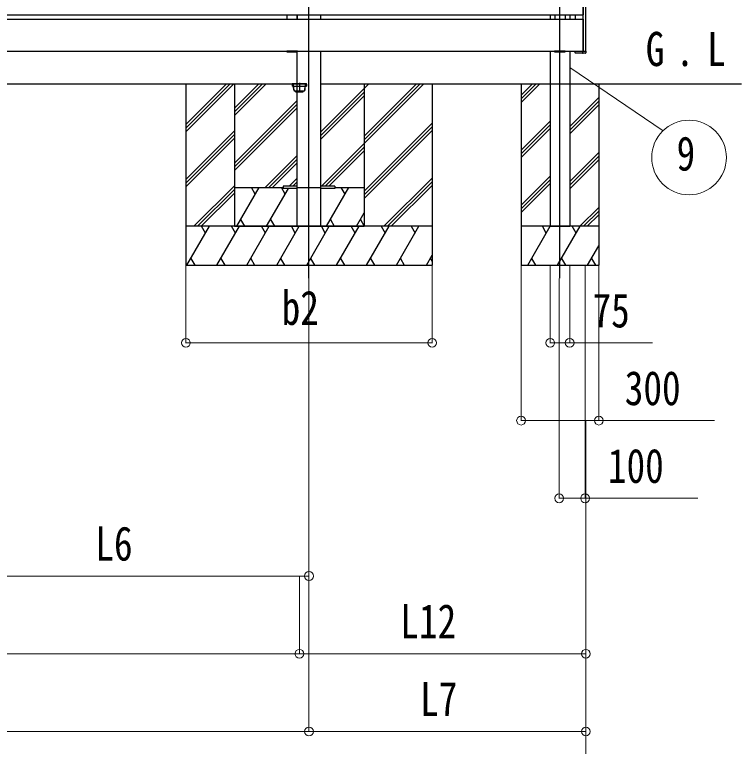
# Model space of a CAD drawing. Units: millimetres, scale not verified. Extents: x -16820 to 16820, y -11880 to 11880.
# Drawn here: x -2551 to 252, y -8875 to -6051 of the extents above; entities that cross this region are included whole.
import ezdxf
from ezdxf.enums import TextEntityAlignment as Align

# ---------------------------------------------------------------- set-up
doc = ezdxf.new("R2010")
doc.units = ezdxf.units.MM
doc.header["$LTSCALE"] = 60
for name, color, linetype in [('0-2_USER1', 3, 'Continuous'), ('0-3_YKK_12', 2, 'Continuous'), ('0-5_YKK_A1', 4, 'Continuous')]:
    doc.layers.add(name, color=color, linetype=linetype)
doc.layers.add('0-6_YKK_D', color=6, linetype='Continuous', lineweight=18)
doc.styles.add('ＭＳ ゴシック', font='')
doc.styles.get('ＭＳ ゴシック').set_extended_font_data('MS Gothic')

msp = doc.modelspace()

# ---------------------------------------------------------------- linework, layer by layer
at = {"layer": '0-3_YKK_12'}
for p, q in [((-1415.65, -7067.6), (-1415.65, -3510.46)), ((-447.65, -7067.6), (-447.64, -3820.1)), ((-1452.65, -6313.6), (-1452.65, -6351.6))]:
    msp.add_line(p, q, dxfattribs=at)
at = {"layer": '0-5_YKK_A1'}
for p, q in [((-357.65, -6191.6), (-357.65, -3827.6)), ((-347.65, -6191.6), (-347.65, -3827.6)), ((-358.15, -5927.6), (-358.15, -6051.6)), ((-5347.15, -6051.6), (-358.15, -6051.6)), ((-5347.15, -6067.6), (-358.15, -6067.6)), ((-1500.85, -6051.6), (-1500.85, -6067.6)), ((-1460.85, -6067.6), (-1460.85, -6051.6)), ((-1460.85, -6051.6), (-1460.85, -6067.6)), ((-1370.45, -6067.6), (-1370.45, -6051.6)), ((-485.15, -6051.6), (-485.15, -6067.6)), ((-467.65, -6051.6), (-467.65, -6067.6)), ((-427.65, -6051.6), (-427.65, -6067.6)), ((-410.15, -6051.6), (-410.15, -6067.6)), ((-387.65, -6067.6), (-387.65, -6051.6)), ((-358.15, -6067.6), (-358.15, -6191.6)), ((-5347.15, -6191.6), (-358.15, -6191.6)), ((-1460.35, -6191.6), (-1501.35, -6191.6)), ((-1460.85, -6867.6), (-1460.85, -6191.6)), ((-1460.35, -6191.6), (-1460.35, -6193.6)), ((-1370.45, -6867.6), (-1370.45, -6191.6)), ((-427.15, -6191.6), (-468.15, -6191.6)), ((-427.15, -6191.6), (-427.15, -6193.6)), ((-360.55, -6199.1), (-388.55, -6199.1)), ((-387.65, -6191.6), (-347.65, -6191.6)), ((-360.95, -6191.6), (-359.95, -6191.6)), ((-360.55, -6199.1), (-358.55, -6199.1)), ((-348.65, -6199.1), (-358.55, -6199.1)), ((-348.65, -6191.6), (-347.65, -6191.6)), ((-347.65, -6191.6), (-347.65, -6198.1)), ((-4244.45, -6317.6), (-1460.85, -6317.6)), ((-1890.65, -6317.6), (-1890.65, -7017.6)), ((-1890.65, -6502.93), (-1705.31, -6317.6)), ((-1890.65, -6488.79), (-1719.46, -6317.6)), ((-1890.65, -6474.65), (-1733.6, -6317.6)), ((-1702.65, -6317.6), (-1702.65, -6867.6)), ((-1702.65, -6439.72), (-1580.53, -6317.6)), ((-1702.65, -6425.58), (-1594.67, -6317.6)), ((-1702.65, -6411.43), (-1608.82, -6317.6)), ((-1480.65, -6316.6), (-1424.65, -6316.6)), ((-1476.51, -6318.6), (-1480.15, -6318.6)), ((-1480.15, -6318.6), (-1480.15, -6326.6)), ((-1475.81, -6326.6), (-1480.14, -6326.6)), ((-1475.53, -6318.35), (-1476.54, -6318.35)), ((-1474.54, -6341.13), (-1476.52, -6318.52)), ((-1428.78, -6318.6), (-1476.51, -6318.6)), ((-1475.81, -6326.6), (-1429.48, -6326.6)), ((-1474.78, -6326.85), (-1475.79, -6326.85)), ((-1473.54, -6341.04), (-1475.52, -6318.43)), ((-1431.75, -6341.04), (-1429.77, -6318.43)), ((-1430.75, -6341.13), (-1428.77, -6318.52)), ((-1430.51, -6326.85), (-1429.5, -6326.85)), ((-1429.76, -6318.35), (-1428.75, -6318.35)), ((-1429.48, -6326.6), (-1425.15, -6326.6)), ((-1425.15, -6318.6), (-1428.78, -6318.6)), ((-1425.15, -6318.6), (-1425.15, -6326.6)), ((-1424.65, -6317.6), (-1424.65, -6316.6)), ((-1370.45, -6317.6), (252.08, -6317.6)), ((-1370.45, -6319.65), (-1368.4, -6317.6)), ((-1202.65, -6547.57), (-972.68, -6317.6)), ((-1202.65, -6519.28), (-1000.97, -6317.6)), ((-1202.65, -6533.42), (-986.82, -6317.6)), ((-1202.65, -6335.44), (-1184.81, -6317.6)), ((-1202.65, -6321.29), (-1198.96, -6317.6)), ((-1202.65, -6317.6), (-1202.65, -6867.6)), ((-940.65, -6317.6), (-940.65, -7017.6)), ((-597.65, -6317.61), (-597.65, -7017.6)), ((-597.65, -6361.78), (-553.47, -6317.61)), ((-597.65, -6375.93), (-539.32, -6317.61)), ((-597.65, -6390.07), (-525.18, -6317.61)), ((-297.65, -6317.61), (-297.65, -7017.6)), ((-1468.56, -6345.6), (-1436.33, -6345.6)), ((-1436.73, -6346.6), (-1468.56, -6346.6)), ((-1437.65, -6348.6), (-1437.65, -6346.6)), ((-1370.45, -6503.5), (-1202.65, -6335.7)), ((-1370.45, -6517.64), (-1202.65, -6349.84)), ((-1702.65, -6623.56), (-1460.85, -6381.77)), ((-1370.45, -6531.78), (-1202.65, -6363.98)), ((-410.15, -6482.65), (-297.65, -6370.15)), ((-1702.65, -6637.71), (-1460.85, -6395.91)), ((-1702.65, -6651.85), (-1460.85, -6410.05)), ((-410.15, -6496.79), (-297.65, -6384.29)), ((-410.15, -6510.94), (-297.65, -6398.44)), ((-597.65, -6573.92), (-485.15, -6461.42)), ((-1202.65, -6731.41), (-940.65, -6469.42)), ((-1202.65, -6745.56), (-940.65, -6483.56)), ((-597.65, -6588.06), (-485.15, -6475.56)), ((-597.65, -6602.2), (-485.15, -6489.7)), ((-1890.65, -6686.78), (-1702.65, -6498.78)), ((-1890.65, -6700.92), (-1702.65, -6512.92)), ((-1202.65, -6759.7), (-940.65, -6497.7)), ((-1890.65, -6715.07), (-1702.65, -6527.07)), ((-1367.92, -6713.1), (-1202.65, -6547.83)), ((-1353.78, -6713.1), (-1202.65, -6561.97)), ((-1339.64, -6713.1), (-1202.65, -6576.11)), ((-1584.56, -6717.6), (-1460.85, -6593.9)), ((-1570.41, -6717.6), (-1460.85, -6608.04)), ((-410.15, -6694.78), (-297.65, -6582.28)), ((-410.15, -6708.92), (-297.65, -6596.42)), ((-1556.27, -6717.6), (-1460.85, -6622.18)), ((-410.15, -6723.07), (-297.65, -6610.57)), ((-1492.7, -6713.1), (-1460.85, -6681.25)), ((-1126.7, -6867.6), (-940.65, -6681.55)), ((-597.65, -6786.05), (-485.15, -6673.55)), ((-597.65, -6800.19), (-485.15, -6687.69)), ((-1859.34, -6867.6), (-1702.65, -6710.91)), ((-1702.65, -6717.6), (-1515.85, -6717.6)), ((-1694.4, -6867.6), (-1607.8, -6717.6)), ((-1622.8, -6743.59), (-1637.8, -6717.6)), ((-1578.93, -6867.6), (-1494.93, -6722.1)), ((-1507.33, -6743.59), (-1522.33, -6717.6)), ((-1515.85, -6713.1), (-1515.85, -6722.1)), ((-1460.85, -6713.1), (-1515.85, -6713.1)), ((-1460.85, -6722.1), (-1515.85, -6722.1)), ((-1478.56, -6713.1), (-1460.85, -6695.39)), ((-1464.42, -6713.1), (-1460.85, -6709.53)), ((-1460.85, -6717.6), (-1370.45, -6717.6)), ((-1315.85, -6713.1), (-1370.85, -6713.1)), ((-1315.85, -6722.1), (-1370.85, -6722.1)), ((-1347.99, -6867.6), (-1261.39, -6717.6)), ((-1315.85, -6713.1), (-1315.85, -6722.1)), ((-1315.85, -6717.6), (-1202.65, -6717.6)), ((-1276.39, -6743.59), (-1291.39, -6717.6)), ((-1112.56, -6867.6), (-940.65, -6695.69)), ((-1098.42, -6867.6), (-940.65, -6709.83)), ((-597.65, -6814.33), (-485.15, -6701.83)), ((-1845.2, -6867.6), (-1702.65, -6725.06)), ((-1831.05, -6867.6), (-1702.65, -6739.2)), ((-370.84, -6867.6), (-297.65, -6794.41)), ((-1232.52, -6867.6), (-1202.65, -6815.86)), ((-356.7, -6867.6), (-297.65, -6808.56)), ((-342.55, -6867.6), (-297.65, -6822.7)), ((-1679.4, -6841.63), (-1664.4, -6867.6)), ((-1563.93, -6841.62), (-1548.93, -6867.6)), ((-1332.99, -6841.62), (-1317.99, -6867.6)), ((-1217.52, -6841.62), (-1202.52, -6867.6)), ((-940.65, -6867.6), (-1890.65, -6867.6)), ((-1886.37, -7017.6), (-1799.77, -6867.6)), ((-1814.77, -6893.59), (-1829.77, -6867.6)), ((-1770.9, -7017.6), (-1684.3, -6867.6)), ((-1699.3, -6893.59), (-1714.3, -6867.6)), ((-1702.65, -6867.6), (-1202.65, -6867.6)), ((-1655.43, -7017.6), (-1568.83, -6867.6)), ((-1583.83, -6893.59), (-1598.83, -6867.6)), ((-1539.96, -7017.6), (-1453.36, -6867.6)), ((-1468.36, -6893.59), (-1483.36, -6867.6)), ((-1460.85, -6867.6), (-1370.45, -6867.6)), ((-1424.49, -7017.6), (-1337.89, -6867.6)), ((-1352.89, -6893.59), (-1367.89, -6867.6)), ((-1309.02, -7017.6), (-1222.42, -6867.6)), ((-1237.42, -6893.59), (-1252.42, -6867.6)), ((-1193.55, -7017.6), (-1106.95, -6867.6)), ((-1136.95, -6867.6), (-1121.95, -6893.59)), ((-1078.08, -7017.6), (-991.48, -6867.6)), ((-1021.48, -6867.6), (-1006.48, -6893.59)), ((-297.65, -6867.6), (-597.65, -6867.6)), ((-571.96, -7017.6), (-485.36, -6867.6)), ((-500.36, -6893.59), (-515.36, -6867.6)), ((-485.15, -6867.6), (-410.15, -6867.6)), ((-456.49, -7017.6), (-369.89, -6867.6)), ((-384.89, -6893.59), (-399.89, -6867.6)), ((-341.02, -7017.6), (-297.65, -6942.48)), ((-1871.37, -6991.63), (-1856.37, -7017.6)), ((-1755.9, -6991.63), (-1740.9, -7017.6)), ((-1640.43, -6991.62), (-1625.43, -7017.6)), ((-1524.96, -6991.62), (-1509.96, -7017.6)), ((-1409.49, -6991.62), (-1394.49, -7017.6)), ((-1294.02, -6991.62), (-1279.02, -7017.6)), ((-1178.55, -6991.63), (-1163.55, -7017.6)), ((-1063.08, -6991.63), (-1048.08, -7017.6)), ((-962.61, -7017.6), (-940.65, -6979.56)), ((-947.61, -6991.63), (-940.65, -7003.69)), ((-556.96, -6991.62), (-541.96, -7017.6)), ((-441.49, -6991.62), (-426.49, -7017.6)), ((-326.02, -6991.63), (-311.02, -7017.6)), ((-1890.65, -7017.6), (-940.65, -7017.6)), ((-597.65, -7017.6), (-297.65, -7017.6))]:
    msp.add_line(p, q, dxfattribs=at)
for points in [[(-1501.35, -6191.6), (-1501.35, -6193.6), (-1460.35, -6193.6)], [(-485.15, -6191.6), (-485.15, -6317.6), (-485.15, -6867.6)], [(-468.15, -6191.6), (-468.15, -6193.6), (-427.15, -6193.6)], [(-410.15, -6191.6), (-410.15, -6317.6), (-410.15, -6867.6)], [(-389.55, -6198.17), (-389.95, -6191.6), (-388.95, -6191.6), (-360.95, -6191.6)], [(-359.55, -6198.17), (-359.95, -6191.6), (-358.95, -6191.6), (-348.65, -6191.6)], [(-1424.65, -6317.6), (-1480.65, -6317.6), (-1480.65, -6316.6)], [(-1467.65, -6346.6), (-1467.65, -6348.6), (-1437.65, -6348.6)]]:
    msp.add_lwpolyline(points, dxfattribs=at)
for centre, radius, start, end in [((-388.55, -6198.1), 1, 183.5, 270), ((-358.55, -6198.1), 1, 183.5, 270), ((-348.65, -6198.1), 1, 270, 0), ((-1477.51, -6318.6), 2, 5, 90), ((-1477.51, -6318.6), 1, 5, 90), ((-1475.81, -6326.6), 1, 180, 275), ((-1475.81, -6326.6), 0.667, 180, 275), ((-1475.81, -6326.6), 0.333, 180, 275), ((-1427.78, -6318.6), 2, 90, 175), ((-1427.78, -6318.6), 1, 90, 175), ((-1468.56, -6340.6), 6, 185, 270), ((-1468.56, -6340.6), 5, 185, 270), ((-1436.73, -6340.6), 5, 270, 355), ((-1436.73, -6340.6), 6, 270, 355)]:
    msp.add_arc(centre, radius, start, end, dxfattribs=at)
at = {"layer": '0-6_YKK_D'}
for p, q in [((-1415.65, -6267.6), (-1415.65, -8818.6)), ((-1415.65, -6267.6), (-1415.65, -8818.6)), ((-1415.65, -6267.6), (-1415.65, -8218.6)), ((-410.15, -6254.6), (-49.87, -6498.6)), ((-1890.5, -7018.6), (-1890.5, -7318.6)), ((-940.5, -7018.6), (-940.5, -7318.6)), ((-597.65, -7017.6), (-597.65, -7618.6)), ((-485.15, -7017.6), (-485.15, -7318.6)), ((-410.15, -7017.6), (-410.15, -7318.6)), ((-350.65, -7018.6), (-350.65, -7918.6)), ((-297.65, -7017.6), (-297.65, -7618.6)), ((-450.65, -7068.6), (-450.65, -7918.6)), ((-1890.5, -7317.6), (-940.5, -7317.6)), ((-347.65, -7617.6), (-347.65, -8818.6)), ((-347.65, -7617.6), (-347.65, -9118.6)), ((-347.65, -7617.6), (-347.65, -9418.6)), ((-347.65, -7617.6), (-347.65, -8518.6)), ((-2852.65, -8217.6), (-1415.65, -8217.6)), ((-1452.65, -8217.6), (-1452.65, -8518.6)), ((-1452.65, -8217.6), (-1452.65, -8518.6)), ((-4252.65, -8517.6), (-1452.65, -8517.6)), ((-1452.65, -8517.6), (-347.65, -8517.6)), ((-4289.65, -8817.6), (-1415.65, -8817.6)), ((-347.65, -8817.6), (-1415.65, -8817.6))]:
    msp.add_line(p, q, dxfattribs=at)
for points in [[(-485.15, -7317.6), (-410.15, -7317.6), (-90.95, -7317.6)], [(-597.65, -7617.6), (-297.65, -7617.6), (148.75, -7617.6)], [(-450.65, -7917.6), (-350.65, -7917.6), (83.75, -7917.6)]]:
    msp.add_lwpolyline(points, dxfattribs=at)
for centre, radius in [((50.27, -6602.08), 144), ((-1890.5, -7317.6), 17), ((-940.5, -7317.6), 17), ((-485.15, -7317.6), 17), ((-410.15, -7317.6), 17), ((-597.65, -7617.6), 17), ((-297.65, -7617.6), 17), ((-450.65, -7917.6), 17), ((-350.65, -7917.6), 17), ((-1415.65, -8217.6), 17), ((-1452.65, -8517.6), 17), ((-1452.65, -8517.6), 17), ((-347.65, -8517.6), 17), ((-1415.65, -8817.6), 17), ((-1415.65, -8817.6), 17), ((-347.65, -8817.6), 17)]:
    msp.add_circle(centre, radius, dxfattribs=at)

# ---------------------------------------------------------------- texts
at = {"layer": '0-2_USER1', "style": 'ＭＳ ゴシック', "width": 0.8}
for s, p in [('G', (-116.64, -6288.68)), ('L', (119.78, -6288.68)), ('.', (-1.44, -6288.68))]:
    msp.add_text(s, height=132, dxfattribs=at).set_placement(p, align=Align.BOTTOM_LEFT)
at = {"layer": '0-6_YKK_D', "style": 'ＭＳ ゴシック', "width": 0.8}
for s, p in [('9', (2.27, -6692.08)), ('b2', (-1521.1, -7287.6)), ('75', (-322.15, -7297.6)), ('300', (-197.65, -7597.6)), ('100', (-262.65, -7897.6)), ('L6', (-2239.75, -8197.6)), ('L12', (-1063.35, -8497.6)), ('L7', (-987.25, -8797.6))]:
    msp.add_text(s, height=132, dxfattribs=at).set_placement(p, align=Align.BOTTOM_LEFT)

doc.saveas('drawing.dxf')
